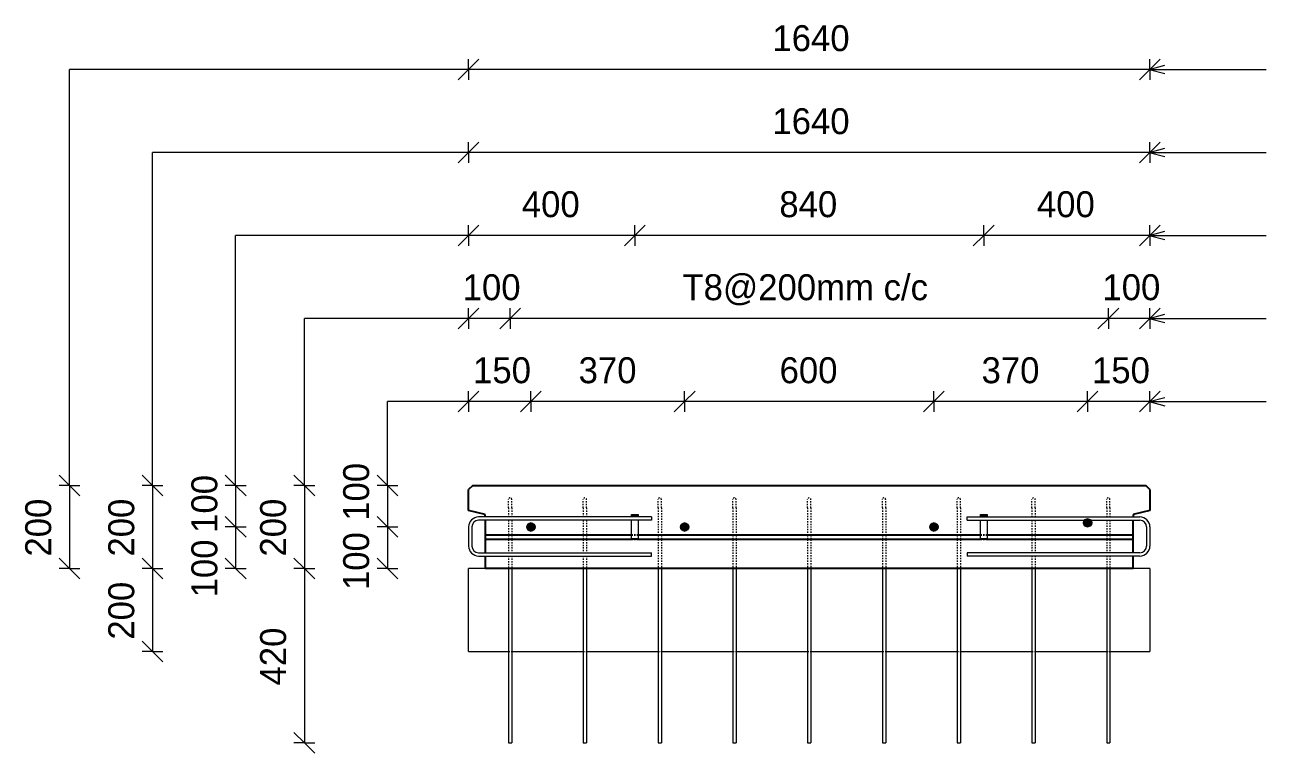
# Model space of a CAD drawing. Header units: millimetres. Extents: x -8857 to 4375, y 1067 to 18539.
# Drawn here: x -5454 to -2466, y 12469 to 14224 of the extents above; entities that cross this region are included whole.
import ezdxf

# ---------------------------------------------------------------- set-up
doc = ezdxf.new("R2010")
doc.units = ezdxf.units.MM
doc.linetypes.add('Dash', pattern=[6.36, 3.18, -3.18])
for name, color, linetype, lineweight in [('A-ANNO-DIMS', 211, 'Continuous', 9), ('A-ANNO-DIMS-25', 211, 'Continuous', 9), ('A-DETL-THIN', 151, 'Continuous', 18), ('A-GENM', 13, 'Continuous', 18), ('A-WALL', 113, 'Continuous', 25), ('A-WALL-HDLN', 110, 'Dash', 25), ('G-ANNO-TEXT', 231, 'Continuous', 9), ('S-BEAM', 12, 'Continuous', 18), ('S-BEAM-HDLN', 1, 'Dash', 18), ('S-RBAR', 171, 'Continuous', 18)]:
    doc.layers.add(name, color=color, linetype=linetype, lineweight=lineweight)
doc.styles.add('Nirmala UI Semilight', font='NirmalaS.ttf', dxfattribs={"height": 62.5})
doc.dimstyles.new('Arrow_Filled_-_2_5_NI_UI', dxfattribs={"dimscale": 304.8, "dimtxt": 65.460247, "dimasz": 0.164042, "dimexe": 0.082021, "dimexo": 0.0625, "dimgap": 0.082021, "dimtad": 1, "dimdec": 4, "dimzin": 0, "dimdsep": 46, "dimtxsty": 'Nirmala UI Semilight', "dimblk1": 'OBLIQUE', "dimblk2": 'OBLIQUE', "dimsah": 1, "dimcen": 0.09, "dimazin": 0, "dimtfac": 1, "dimtdec": 4, "dimtix": 1, "dimtmove": 0, "dimatfit": 3, "dimfxl": 0.082021, "dimfxlon": 1, "dimtvp": 1, "dimtolj": 1, "dimtzin": 0, "dimarcsym": 2})
doc.dimstyles.new('Arrow_Filled_-_2_5_NI_UI_1', dxfattribs={"dimscale": 304.8, "dimtxt": 65.460247, "dimasz": 0.164042, "dimexe": 0.082021, "dimexo": 0.0625, "dimgap": 0.082021, "dimtad": 1, "dimdec": 4, "dimzin": 0, "dimdsep": 46, "dimtxsty": 'Nirmala UI Semilight', "dimblk1": 'OBLIQUE', "dimblk2": 'OBLIQUE', "dimsah": 1, "dimcen": 0.09, "dimazin": 0, "dimtfac": 1, "dimtdec": 4, "dimtix": 1, "dimtmove": 2, "dimatfit": 3, "dimfxl": 0.082021, "dimfxlon": 1, "dimtvp": 1, "dimtolj": 1, "dimtzin": 0, "dimarcsym": 2})

# ---------------------------------------------------------------- blocks, each defined once
blk = doc.blocks.new('RR spread anchor face based - RR-SA-7_5-260-1726841-Elevation Top1')
at = {"layer": 'A-GENM'}
for p, q in [((-7973.4, 13041.4), (-7973.4, 13043.9)), ((-7973.4, 13043.9), (-7957.4, 13043.9)), ((-7973.4, 13037.9), (-7973.4, 13041.4)), ((-7973.4, 13041.4), (-7957.4, 13041.4)), ((-7973.4, 12986.4), (-7973.4, 13029.9)), ((-7957.4, 13043.9), (-7957.4, 13041.4)), ((-7957.4, 13041.4), (-7957.4, 13037.9)), ((-7957.4, 13029.9), (-7957.4, 12986.4)), ((-7973.4, 12983.9), (-7973.4, 12986.4)), ((-7973.4, 12986.4), (-7957.4, 12986.4)), ((-7957.4, 12983.9), (-7973.4, 12983.9)), ((-7957.4, 12986.4), (-7957.4, 12983.9))]:
    blk.add_line(p, q, dxfattribs=at)
blk = doc.blocks.new('DIMBLOCK10-Elevation Top1')
at = {"layer": 'A-ANNO-DIMS-25'}
for p, q in [((-4385.9, 14116), (-4360.9, 14141)), ((-4385.9, 14116), (-4385.9, 14141)), ((-2745.9, 14116), (-2720.9, 14141)), ((-2745.9, 14116), (-2745.9, 14141)), ((-4385.9, 14116), (-4410.9, 14091)), ((-2745.9, 14116), (-4385.9, 14116)), ((-4385.9, 14116), (-4385.9, 14091)), ((-2745.9, 14116), (-2770.9, 14091)), ((-2745.9, 14116), (-2745.9, 14091))]:
    blk.add_line(p, q, dxfattribs=at)
at = {"layer": 'A-ANNO-DIMS-25', "color": 0, "insert": (-3654.6, 14222.6), "char_height": 62.5, "width": 212.805, "attachment_point": 1, "line_spacing_factor": 1.142579, "style": 'Nirmala UI Semilight'}
blk.add_mtext('1640', dxfattribs=at)
blk = doc.blocks.new('_Oblique')
at = {"color": 0, "linetype": 'ByBlock', "lineweight": -2}
blk.add_line((-0.5, -0.5), (0.5, 0.5), dxfattribs=at)
blk = doc.blocks.new('DIMBLOCK11-Elevation Top1')
at = {"layer": 'A-ANNO-DIMS-25'}
for p, q in [((-4385.9, 13916), (-4360.9, 13941)), ((-4385.9, 13916), (-4385.9, 13941)), ((-2745.9, 13916), (-2720.9, 13941)), ((-2745.9, 13916), (-2745.9, 13941)), ((-4385.9, 13916), (-4410.9, 13891)), ((-2745.9, 13916), (-4385.9, 13916)), ((-4385.9, 13916), (-4385.9, 13891)), ((-2745.9, 13916), (-2770.9, 13891)), ((-2745.9, 13916), (-2745.9, 13891))]:
    blk.add_line(p, q, dxfattribs=at)
at = {"layer": 'A-ANNO-DIMS-25', "color": 0, "insert": (-3654.6, 14022.6), "char_height": 62.5, "width": 212.805, "attachment_point": 1, "line_spacing_factor": 1.142579, "style": 'Nirmala UI Semilight'}
blk.add_mtext('1640', dxfattribs=at)
blk = doc.blocks.new('DIMBLOCK12-Elevation Top1')
at = {"layer": 'A-ANNO-DIMS-25'}
for p, q in [((-2895.9, 13316), (-2870.9, 13341)), ((-2895.9, 13316), (-2895.9, 13341)), ((-2745.9, 13316), (-2720.9, 13341)), ((-2745.9, 13316), (-2745.9, 13341)), ((-2895.9, 13316), (-2920.9, 13291)), ((-2745.9, 13316), (-2895.9, 13316)), ((-2895.9, 13316), (-2895.9, 13291)), ((-2745.9, 13316), (-2770.9, 13291)), ((-2745.9, 13316), (-2745.9, 13291))]:
    blk.add_line(p, q, dxfattribs=at)
at = {"layer": 'A-ANNO-DIMS-25', "color": 0, "insert": (-2885.2, 13422.6), "char_height": 62.5, "width": 154.248, "attachment_point": 1, "line_spacing_factor": 1.142579, "style": 'Nirmala UI Semilight'}
blk.add_mtext('150', dxfattribs=at)
blk = doc.blocks.new('DIMBLOCK13-Elevation Top1')
at = {"layer": 'A-ANNO-DIMS-25'}
for p, q in [((-3265.9, 13316), (-3240.9, 13341)), ((-3265.9, 13316), (-3265.9, 13341)), ((-2895.9, 13316), (-2870.9, 13341)), ((-2895.9, 13316), (-2895.9, 13341)), ((-3265.9, 13316), (-3290.9, 13291)), ((-2895.9, 13316), (-3265.9, 13316)), ((-3265.9, 13316), (-3265.9, 13291)), ((-2895.9, 13316), (-2920.9, 13291)), ((-2895.9, 13316), (-2895.9, 13291))]:
    blk.add_line(p, q, dxfattribs=at)
at = {"layer": 'A-ANNO-DIMS-25', "color": 0, "insert": (-3151.1, 13422.6), "char_height": 62.5, "width": 168.53, "attachment_point": 1, "line_spacing_factor": 1.142579, "style": 'Nirmala UI Semilight'}
blk.add_mtext('370', dxfattribs=at)
blk = doc.blocks.new('DIMBLOCK14-Elevation Top1')
at = {"layer": 'A-ANNO-DIMS-25'}
for p, q in [((-3865.9, 13316), (-3840.9, 13341)), ((-3865.9, 13316), (-3865.9, 13341)), ((-3265.9, 13316), (-3240.9, 13341)), ((-3265.9, 13316), (-3265.9, 13341)), ((-3865.9, 13316), (-3890.9, 13291)), ((-3265.9, 13316), (-3865.9, 13316)), ((-3865.9, 13316), (-3865.9, 13291)), ((-3265.9, 13316), (-3290.9, 13291)), ((-3265.9, 13316), (-3265.9, 13291))]:
    blk.add_line(p, q, dxfattribs=at)
at = {"layer": 'A-ANNO-DIMS-25', "color": 0, "insert": (-3637.3, 13422.6), "char_height": 62.5, "width": 171.387, "attachment_point": 1, "line_spacing_factor": 1.142579, "style": 'Nirmala UI Semilight'}
blk.add_mtext('600', dxfattribs=at)
blk = doc.blocks.new('DIMBLOCK15-Elevation Top1')
at = {"layer": 'A-ANNO-DIMS-25'}
for p, q in [((-4235.9, 13316), (-4210.9, 13341)), ((-4235.9, 13316), (-4235.9, 13341)), ((-3865.9, 13316), (-3840.9, 13341)), ((-3865.9, 13316), (-3865.9, 13341)), ((-4235.9, 13316), (-4260.9, 13291)), ((-3865.9, 13316), (-4235.9, 13316)), ((-4235.9, 13316), (-4235.9, 13291)), ((-3865.9, 13316), (-3890.9, 13291)), ((-3865.9, 13316), (-3865.9, 13291))]:
    blk.add_line(p, q, dxfattribs=at)
at = {"layer": 'A-ANNO-DIMS-25', "color": 0, "insert": (-4121.1, 13422.6), "char_height": 62.5, "width": 168.53, "attachment_point": 1, "line_spacing_factor": 1.142579, "style": 'Nirmala UI Semilight'}
blk.add_mtext('370', dxfattribs=at)
blk = doc.blocks.new('DIMBLOCK16-Elevation Top1')
at = {"layer": 'A-ANNO-DIMS-25'}
for p, q in [((-4385.9, 13316), (-4360.9, 13341)), ((-4385.9, 13316), (-4385.9, 13341)), ((-4235.9, 13316), (-4210.9, 13341)), ((-4235.9, 13316), (-4235.9, 13341)), ((-4385.9, 13316), (-4410.9, 13291)), ((-4235.9, 13316), (-4385.9, 13316)), ((-4385.9, 13316), (-4385.9, 13291)), ((-4235.9, 13316), (-4260.9, 13291)), ((-4235.9, 13316), (-4235.9, 13291))]:
    blk.add_line(p, q, dxfattribs=at)
at = {"layer": 'A-ANNO-DIMS-25', "color": 0, "insert": (-4375.2, 13422.6), "char_height": 62.5, "width": 154.248, "attachment_point": 1, "line_spacing_factor": 1.142579, "style": 'Nirmala UI Semilight'}
blk.add_mtext('150', dxfattribs=at)
blk = doc.blocks.new('DIMBLOCK17-Elevation Top1')
at = {"layer": 'A-ANNO-DIMS-25'}
for p, q in [((-3145.9, 13716), (-3120.9, 13741)), ((-3145.9, 13716), (-3145.9, 13741)), ((-2745.9, 13716), (-2720.9, 13741)), ((-2745.9, 13716), (-2745.9, 13741)), ((-3145.9, 13716), (-3170.9, 13691)), ((-2745.9, 13716), (-3145.9, 13716)), ((-3145.9, 13716), (-3145.9, 13691)), ((-2745.9, 13716), (-2770.9, 13691)), ((-2745.9, 13716), (-2745.9, 13691))]:
    blk.add_line(p, q, dxfattribs=at)
at = {"layer": 'A-ANNO-DIMS-25', "color": 0, "insert": (-3017.9, 13822.6), "char_height": 62.5, "width": 172.815, "attachment_point": 1, "line_spacing_factor": 1.142579, "style": 'Nirmala UI Semilight'}
blk.add_mtext('400', dxfattribs=at)
blk = doc.blocks.new('DIMBLOCK18-Elevation Top1')
at = {"layer": 'A-ANNO-DIMS-25'}
for p, q in [((-3985.9, 13716), (-3960.9, 13741)), ((-3985.9, 13716), (-3985.9, 13741)), ((-3145.9, 13716), (-3120.9, 13741)), ((-3145.9, 13716), (-3145.9, 13741)), ((-3985.9, 13716), (-4010.9, 13691)), ((-3145.9, 13716), (-3985.9, 13716)), ((-3985.9, 13716), (-3985.9, 13691)), ((-3145.9, 13716), (-3170.9, 13691)), ((-3145.9, 13716), (-3145.9, 13691))]:
    blk.add_line(p, q, dxfattribs=at)
at = {"layer": 'A-ANNO-DIMS-25', "color": 0, "insert": (-3637.9, 13822.6), "char_height": 62.5, "width": 172.815, "attachment_point": 1, "line_spacing_factor": 1.142579, "style": 'Nirmala UI Semilight'}
blk.add_mtext('840', dxfattribs=at)
blk = doc.blocks.new('DIMBLOCK19-Elevation Top1')
at = {"layer": 'A-ANNO-DIMS-25'}
for p, q in [((-4385.9, 13716), (-4360.9, 13741)), ((-4385.9, 13716), (-4385.9, 13741)), ((-3985.9, 13716), (-3960.9, 13741)), ((-3985.9, 13716), (-3985.9, 13741)), ((-4385.9, 13716), (-4410.9, 13691)), ((-3985.9, 13716), (-4385.9, 13716)), ((-4385.9, 13716), (-4385.9, 13691)), ((-3985.9, 13716), (-4010.9, 13691)), ((-3985.9, 13716), (-3985.9, 13691))]:
    blk.add_line(p, q, dxfattribs=at)
at = {"layer": 'A-ANNO-DIMS-25', "color": 0, "insert": (-4257.9, 13822.6), "char_height": 62.5, "width": 172.815, "attachment_point": 1, "line_spacing_factor": 1.142579, "style": 'Nirmala UI Semilight'}
blk.add_mtext('400', dxfattribs=at)
blk = doc.blocks.new('DIMBLOCK20-Elevation Top1')
at = {"layer": 'A-ANNO-DIMS-25'}
for p, q in [((-2845.9, 13516), (-2820.9, 13541)), ((-2845.9, 13516), (-2845.9, 13541)), ((-2745.9, 13516), (-2720.9, 13541)), ((-2745.9, 13516), (-2745.9, 13541)), ((-2845.9, 13516), (-2870.9, 13491)), ((-2745.9, 13516), (-2845.9, 13516)), ((-2845.9, 13516), (-2845.9, 13491)), ((-2745.9, 13516), (-2770.9, 13491)), ((-2745.9, 13516), (-2745.9, 13491))]:
    blk.add_line(p, q, dxfattribs=at)
at = {"layer": 'A-ANNO-DIMS-25', "color": 0, "insert": (-2860.2, 13622.6), "char_height": 62.5, "width": 154.248, "attachment_point": 1, "line_spacing_factor": 1.142579, "style": 'Nirmala UI Semilight'}
blk.add_mtext('100', dxfattribs=at)
blk = doc.blocks.new('DIMBLOCK21-Elevation Top1')
at = {"layer": 'A-ANNO-DIMS-25'}
for p, q in [((-4285.9, 13516), (-4260.9, 13541)), ((-4285.9, 13516), (-4285.9, 13541)), ((-2845.9, 13516), (-2820.9, 13541)), ((-2845.9, 13516), (-2845.9, 13541)), ((-4285.9, 13516), (-4310.9, 13491)), ((-2845.9, 13516), (-4285.9, 13516)), ((-4285.9, 13516), (-4285.9, 13491)), ((-2845.9, 13516), (-2870.9, 13491)), ((-2845.9, 13516), (-2845.9, 13491))]:
    blk.add_line(p, q, dxfattribs=at)
at = {"layer": 'A-ANNO-DIMS-25', "color": 0, "insert": (-3871.2, 13622.6), "char_height": 62.5, "width": 732.679, "attachment_point": 1, "line_spacing_factor": 1.142579, "style": 'Nirmala UI Semilight'}
blk.add_mtext('T8@200mm c/c', dxfattribs=at)
blk = doc.blocks.new('DIMBLOCK22-Elevation Top1')
at = {"layer": 'A-ANNO-DIMS-25'}
for p, q in [((-4385.9, 13516), (-4360.9, 13541)), ((-4385.9, 13516), (-4385.9, 13541)), ((-4285.9, 13516), (-4260.9, 13541)), ((-4285.9, 13516), (-4285.9, 13541)), ((-4385.9, 13516), (-4410.9, 13491)), ((-4285.9, 13516), (-4385.9, 13516)), ((-4385.9, 13516), (-4385.9, 13491)), ((-4285.9, 13516), (-4310.9, 13491)), ((-4285.9, 13516), (-4285.9, 13491))]:
    blk.add_line(p, q, dxfattribs=at)
at = {"layer": 'A-ANNO-DIMS-25', "color": 0, "insert": (-4400.2, 13622.6), "char_height": 62.5, "width": 154.248, "attachment_point": 1, "line_spacing_factor": 1.142579, "style": 'Nirmala UI Semilight'}
blk.add_mtext('100', dxfattribs=at)
blk = doc.blocks.new('DIMBLOCK23-Elevation Top1')
at = {"layer": 'A-ANNO-DIMS-25'}
for p, q in [((-5346.7, 13113.9), (-5371.7, 13138.9)), ((-5346.7, 13113.9), (-5371.7, 13113.9)), ((-5346.7, 13113.9), (-5346.7, 12913.9)), ((-5346.7, 13113.9), (-5321.7, 13088.9)), ((-5346.7, 13113.9), (-5321.7, 13113.9)), ((-5346.7, 12913.9), (-5371.7, 12938.9)), ((-5346.7, 12913.9), (-5371.7, 12913.9)), ((-5346.7, 12913.9), (-5321.7, 12888.9)), ((-5346.7, 12913.9), (-5321.7, 12913.9))]:
    blk.add_line(p, q, dxfattribs=at)
at = {"layer": 'A-ANNO-DIMS-25', "color": 0, "insert": (-5453.3, 12942.5), "char_height": 62.5, "width": 171.387, "attachment_point": 1, "rotation": 90, "line_spacing_factor": 1.142579, "style": 'Nirmala UI Semilight'}
blk.add_mtext('200', dxfattribs=at)
blk = doc.blocks.new('DIMBLOCK24-Elevation Top1')
at = {"layer": 'A-ANNO-DIMS-25'}
for p, q in [((-5146.7, 13113.9), (-5171.7, 13138.9)), ((-5146.7, 13113.9), (-5171.7, 13113.9)), ((-5146.7, 13113.9), (-5146.7, 12913.9)), ((-5146.7, 13113.9), (-5121.7, 13088.9)), ((-5146.7, 13113.9), (-5121.7, 13113.9)), ((-5146.7, 12913.9), (-5171.7, 12938.9)), ((-5146.7, 12913.9), (-5171.7, 12913.9)), ((-5146.7, 12913.9), (-5121.7, 12888.9)), ((-5146.7, 12913.9), (-5121.7, 12913.9))]:
    blk.add_line(p, q, dxfattribs=at)
at = {"layer": 'A-ANNO-DIMS-25', "color": 0, "insert": (-5253.3, 12942.5), "char_height": 62.5, "width": 171.387, "attachment_point": 1, "rotation": 90, "line_spacing_factor": 1.142579, "style": 'Nirmala UI Semilight'}
blk.add_mtext('200', dxfattribs=at)
blk = doc.blocks.new('DIMBLOCK25-Elevation Top1')
at = {"layer": 'A-ANNO-DIMS-25'}
for p, q in [((-5146.7, 12913.9), (-5171.7, 12938.9)), ((-5146.7, 12913.9), (-5171.7, 12913.9)), ((-5146.7, 12913.9), (-5146.7, 12713.8)), ((-5146.7, 12913.9), (-5121.7, 12888.9)), ((-5146.7, 12913.9), (-5121.7, 12913.9)), ((-5146.7, 12713.8), (-5171.7, 12738.8)), ((-5146.7, 12713.8), (-5171.7, 12713.8)), ((-5146.7, 12713.8), (-5121.7, 12688.8)), ((-5146.7, 12713.8), (-5121.7, 12713.8))]:
    blk.add_line(p, q, dxfattribs=at)
at = {"layer": 'A-ANNO-DIMS-25', "color": 0, "insert": (-5253.3, 12742.4), "char_height": 62.5, "width": 171.387, "attachment_point": 1, "rotation": 90, "line_spacing_factor": 1.142579, "style": 'Nirmala UI Semilight'}
blk.add_mtext('200', dxfattribs=at)
blk = doc.blocks.new('DIMBLOCK26-Elevation Top1')
at = {"layer": 'A-ANNO-DIMS-25'}
for p, q in [((-4946.7, 13113.9), (-4971.7, 13138.9)), ((-4946.7, 13113.9), (-4971.7, 13113.9)), ((-4946.7, 13113.9), (-4946.7, 13013.9)), ((-4946.7, 13113.9), (-4921.7, 13088.9)), ((-4946.7, 13113.9), (-4921.7, 13113.9)), ((-4946.7, 13013.9), (-4971.7, 13038.9)), ((-4946.7, 13013.9), (-4971.7, 13013.9)), ((-4946.7, 13013.9), (-4921.7, 12988.9)), ((-4946.7, 13013.9), (-4921.7, 13013.9))]:
    blk.add_line(p, q, dxfattribs=at)
at = {"layer": 'A-ANNO-DIMS-25', "color": 0, "insert": (-5053.3, 12999.6), "char_height": 62.5, "width": 154.248, "attachment_point": 1, "rotation": 90, "line_spacing_factor": 1.142579, "style": 'Nirmala UI Semilight'}
blk.add_mtext('100', dxfattribs=at)
blk = doc.blocks.new('DIMBLOCK27-Elevation Top1')
at = {"layer": 'A-ANNO-DIMS-25'}
for p, q in [((-4946.7, 13013.9), (-4971.7, 13038.9)), ((-4946.7, 13013.9), (-4971.7, 13013.9)), ((-4946.7, 13013.9), (-4946.7, 12913.9)), ((-4946.7, 13013.9), (-4921.7, 12988.9)), ((-4946.7, 13013.9), (-4921.7, 13013.9)), ((-4946.7, 12913.9), (-4971.7, 12938.9)), ((-4946.7, 12913.9), (-4971.7, 12913.9)), ((-4946.7, 12913.9), (-4921.7, 12888.9)), ((-4946.7, 12913.9), (-4921.7, 12913.9))]:
    blk.add_line(p, q, dxfattribs=at)
at = {"layer": 'A-ANNO-DIMS-25', "color": 0, "insert": (-5053.3, 12844.2), "char_height": 62.5, "width": 154.248, "attachment_point": 1, "rotation": 90, "line_spacing_factor": 1.142579, "style": 'Nirmala UI Semilight'}
blk.add_mtext('100', dxfattribs=at)
blk = doc.blocks.new('DIMBLOCK28-Elevation Top1')
at = {"layer": 'A-ANNO-DIMS-25'}
for p, q in [((-4781.3, 13113.9), (-4806.3, 13138.9)), ((-4781.3, 13113.9), (-4806.3, 13113.9)), ((-4781.3, 13113.9), (-4781.3, 12913.9)), ((-4781.3, 13113.9), (-4756.3, 13088.9)), ((-4781.3, 13113.9), (-4756.3, 13113.9)), ((-4781.3, 12913.9), (-4806.3, 12938.9)), ((-4781.3, 12913.9), (-4806.3, 12913.9)), ((-4781.3, 12913.9), (-4756.3, 12888.9)), ((-4781.3, 12913.9), (-4756.3, 12913.9))]:
    blk.add_line(p, q, dxfattribs=at)
at = {"layer": 'A-ANNO-DIMS-25', "color": 0, "insert": (-4887.9, 12942.5), "char_height": 62.5, "width": 171.387, "attachment_point": 1, "rotation": 90, "line_spacing_factor": 1.142579, "style": 'Nirmala UI Semilight'}
blk.add_mtext('200', dxfattribs=at)
blk = doc.blocks.new('DIMBLOCK29-Elevation Top1')
at = {"layer": 'A-ANNO-DIMS-25'}
for p, q in [((-4781.3, 12913.9), (-4806.3, 12938.9)), ((-4781.3, 12913.9), (-4806.3, 12913.9)), ((-4781.3, 12913.9), (-4781.3, 12493.9)), ((-4781.3, 12913.9), (-4756.3, 12888.9)), ((-4781.3, 12913.9), (-4756.3, 12913.9)), ((-4781.3, 12493.9), (-4806.3, 12518.9)), ((-4781.3, 12493.9), (-4806.3, 12493.9)), ((-4781.3, 12493.9), (-4756.3, 12468.9)), ((-4781.3, 12493.9), (-4756.3, 12493.9))]:
    blk.add_line(p, q, dxfattribs=at)
at = {"layer": 'A-ANNO-DIMS-25', "color": 0, "insert": (-4887.9, 12631.9), "char_height": 62.5, "width": 172.815, "attachment_point": 1, "rotation": 90, "line_spacing_factor": 1.142579, "style": 'Nirmala UI Semilight'}
blk.add_mtext('420', dxfattribs=at)
blk = doc.blocks.new('DIMBLOCK30-Elevation Top1')
at = {"layer": 'A-ANNO-DIMS-25'}
for p, q in [((-4581.3, 13113.9), (-4606.3, 13138.9)), ((-4581.3, 13113.9), (-4606.3, 13113.9)), ((-4581.3, 13113.9), (-4581.3, 13013.9)), ((-4581.3, 13113.9), (-4556.3, 13088.9)), ((-4581.3, 13113.9), (-4556.3, 13113.9)), ((-4581.3, 13013.9), (-4606.3, 13038.9)), ((-4581.3, 13013.9), (-4606.3, 13013.9)), ((-4581.3, 13013.9), (-4556.3, 12988.9)), ((-4581.3, 13013.9), (-4556.3, 13013.9))]:
    blk.add_line(p, q, dxfattribs=at)
at = {"layer": 'A-ANNO-DIMS-25', "color": 0, "insert": (-4687.9, 13028.7), "char_height": 62.5, "width": 154.248, "attachment_point": 1, "rotation": 90, "line_spacing_factor": 1.142579, "style": 'Nirmala UI Semilight'}
blk.add_mtext('100', dxfattribs=at)
blk = doc.blocks.new('DIMBLOCK31-Elevation Top1')
at = {"layer": 'A-ANNO-DIMS-25'}
for p, q in [((-4581.3, 13013.9), (-4606.3, 13038.9)), ((-4581.3, 13013.9), (-4606.3, 13013.9)), ((-4581.3, 13013.9), (-4581.3, 12913.9)), ((-4581.3, 13013.9), (-4556.3, 12988.9)), ((-4581.3, 13013.9), (-4556.3, 13013.9)), ((-4581.3, 12913.9), (-4606.3, 12938.9)), ((-4581.3, 12913.9), (-4606.3, 12913.9)), ((-4581.3, 12913.9), (-4556.3, 12888.9)), ((-4581.3, 12913.9), (-4556.3, 12913.9))]:
    blk.add_line(p, q, dxfattribs=at)
at = {"layer": 'A-ANNO-DIMS-25', "color": 0, "insert": (-4687.9, 12861.9), "char_height": 62.5, "width": 154.248, "attachment_point": 1, "rotation": 90, "line_spacing_factor": 1.142579, "style": 'Nirmala UI Semilight'}
blk.add_mtext('100', dxfattribs=at)

msp = doc.modelspace()

# ---------------------------------------------------------------- hatches: boundary and pattern name
at = {"layer": 'S-RBAR'}
h = msp.add_hatch(color=256, dxfattribs=at)
edge = h.paths.add_edge_path()
edge.add_arc((-2895.90899, 13023.80383), 10, 0, 360)
for points in [[(-2895.90899, 13013.80383), (-2888.83792, 13016.73276), (-2885.90899, 13023.80383), (-2888.83792, 13030.8749), (-2895.90899, 13033.80383), (-2902.98006, 13030.8749), (-2905.90899, 13023.80383), (-2902.98006, 13016.73276)], [(-4235.90899, 13003.80383), (-4228.83792, 13006.73276), (-4225.90899, 13013.80383), (-4228.83792, 13020.8749), (-4235.90899, 13023.80383), (-4242.98006, 13020.8749), (-4245.90899, 13013.80383), (-4242.98006, 13006.73276)], [(-3865.90899, 13003.8631), (-3858.83792, 13006.79204), (-3855.90899, 13013.8631), (-3858.83792, 13020.93417), (-3865.90899, 13023.8631), (-3872.98006, 13020.93417), (-3875.90899, 13013.8631), (-3872.98006, 13006.79204)], [(-3265.90899, 13003.8631), (-3258.83792, 13006.79204), (-3255.90899, 13013.8631), (-3258.83792, 13020.93417), (-3265.90899, 13023.8631), (-3272.98006, 13020.93417), (-3275.90899, 13013.8631), (-3272.98006, 13006.79204)]]:
    msp.add_hatch(color=256, dxfattribs=at).paths.add_polyline_path(points)
h = msp.add_hatch(color=256, dxfattribs=at)
edge = h.paths.add_edge_path()
edge.add_arc((-4235.90899, 13013.80383), 10, 0, 360)
h = msp.add_hatch(color=256, dxfattribs=at)
edge = h.paths.add_edge_path()
edge.add_arc((-3865.90899, 13013.8631), 10, 0, 360)
h = msp.add_hatch(color=256, dxfattribs=at)
edge = h.paths.add_edge_path()
edge.add_arc((-3265.90899, 13013.8631), 10, 0, 360)

# ---------------------------------------------------------------- linework, layer by layer
at = {"layer": 'A-DETL-THIN'}
for p, q in [((-5346.74176, 13113.8631), (-5346.74176, 14116.04126)), ((-4385.90899, 14116.04126), (-5346.74176, 14116.04126)), ((-5146.74176, 13113.8631), (-5146.74176, 13916.04126)), ((-4385.90899, 13916.04126), (-5146.74176, 13916.04126)), ((-4946.74176, 13113.8631), (-4946.74176, 13716.04126)), ((-4385.90899, 13716.04126), (-4946.74176, 13716.04126)), ((-4781.32312, 13113.8631), (-4781.32312, 13516.04126)), ((-4385.90899, 13516.04126), (-4781.32312, 13516.04126)), ((-4581.32312, 13113.8631), (-4581.32312, 13316.04126)), ((-4385.90899, 13316.04126), (-4581.32312, 13316.04126)), ((-4289.90899, 12493.8631), (-4281.90899, 12493.8631))]:
    msp.add_line(p, q, dxfattribs=at)
at = {"layer": 'A-WALL'}
for p, q in [((-4375.90641, 13113.8631), (-4385.90899, 13103.86052)), ((-4385.90899, 13053.80383), (-4385.90899, 13103.86052)), ((-4375.90641, 13113.8631), (-2755.91157, 13113.8631)), ((-2745.90899, 13103.86052), (-2755.91157, 13113.8631)), ((-2745.90899, 13103.86052), (-2745.90899, 13053.8631)), ((-4345.90899, 13043.80383), (-4385.90899, 13053.80383)), ((-4345.90899, 13037.8631), (-4345.90899, 13043.80383)), ((-4345.90899, 13029.8631), (-4345.90899, 12951.8631)), ((-2745.90899, 13053.8631), (-2785.90899, 13043.8631)), ((-2785.90899, 13043.8631), (-2785.90899, 13037.8631)), ((-2785.90899, 12951.8631), (-2785.90899, 13029.8631)), ((-3993.90899, 12993.9235), (-4345.90899, 12993.9235)), ((-3993.90899, 12983.9235), (-4345.90899, 12983.9235)), ((-3153.90899, 12993.9235), (-3977.90899, 12993.9235)), ((-3153.90899, 12983.9235), (-3977.90899, 12983.9235)), ((-2785.90899, 12993.9235), (-3137.90899, 12993.9235)), ((-2785.90899, 12983.9235), (-3137.90899, 12983.9235)), ((-4345.90899, 12943.8631), (-4345.90899, 12913.8631)), ((-2785.90899, 12913.8631), (-2785.90899, 12943.8631)), ((-2785.90899, 12913.8631), (-4345.90899, 12913.8631))]:
    msp.add_line(p, q, dxfattribs=at)
at = {"layer": 'A-WALL-HDLN'}
for p, q in [((-3977.9586, 12993.9235), (-3993.85938, 12993.9235)), ((-3977.9586, 12983.9235), (-3993.85938, 12983.9235)), ((-3137.9586, 12993.9235), (-3153.85938, 12993.9235)), ((-3137.9586, 12983.9235), (-3153.85938, 12983.9235))]:
    msp.add_line(p, q, dxfattribs=at)
at = {"layer": 'G-ANNO-TEXT', "color": 10}
for p, q in [((-2747.27247, 14116.056), (-2709.77247, 14126.10409)), ((-2747.27247, 14116.056), (-2709.77247, 14106.0079)), ((-2747.27247, 14116.056), (-2465.93627, 14116.056)), ((-2747.27247, 13916.056), (-2709.77247, 13926.10409)), ((-2747.27247, 13916.056), (-2709.77247, 13906.0079)), ((-2747.27247, 13916.056), (-2465.93627, 13916.056)), ((-2747.27247, 13716.056), (-2709.77247, 13726.10409)), ((-2747.27247, 13716.056), (-2709.77247, 13706.0079)), ((-2747.27247, 13716.056), (-2465.93627, 13716.056)), ((-2747.27247, 13516.056), (-2709.77247, 13526.10409)), ((-2747.27247, 13516.056), (-2709.77247, 13506.0079)), ((-2747.27247, 13516.056), (-2465.93627, 13516.056)), ((-2747.27247, 13316.056), (-2709.77247, 13326.10409)), ((-2747.27247, 13316.056), (-2709.77247, 13306.0079)), ((-2747.27247, 13316.056), (-2465.93627, 13316.056))]:
    msp.add_line(p, q, dxfattribs=at)
at = {"layer": 'S-BEAM'}
for p, q in [((-4385.9846, 12713.80383), (-4385.9846, 12913.80383)), ((-4289.90899, 12913.80383), (-4385.9846, 12913.80383)), ((-4109.90899, 12913.80383), (-4281.90899, 12913.80383)), ((-3929.90899, 12913.80383), (-4101.90899, 12913.80383)), ((-3749.90899, 12913.80383), (-3921.90899, 12913.80383)), ((-3569.90899, 12913.80383), (-3741.90899, 12913.80383)), ((-3389.90899, 12913.80383), (-3561.90899, 12913.80383)), ((-3209.90899, 12913.80383), (-3381.90899, 12913.80383)), ((-3029.90899, 12913.80383), (-3201.90899, 12913.80383)), ((-2849.90899, 12913.80383), (-3021.90899, 12913.80383)), ((-2745.79911, 12913.80383), (-2841.90899, 12913.80383)), ((-2745.79911, 12913.80383), (-2745.79911, 12713.80383)), ((-4385.9846, 12713.80383), (-4289.90899, 12713.80383)), ((-4281.90899, 12713.80383), (-4109.90899, 12713.80383)), ((-4101.90899, 12713.80383), (-3929.90899, 12713.80383)), ((-3921.90899, 12713.80383), (-3749.90899, 12713.80383)), ((-3741.90899, 12713.80383), (-3569.90899, 12713.80383)), ((-3561.90899, 12713.80383), (-3389.90899, 12713.80383)), ((-3381.90899, 12713.80383), (-3209.90899, 12713.80383)), ((-3201.90899, 12713.80383), (-3029.90899, 12713.80383)), ((-3021.90899, 12713.80383), (-2849.90899, 12713.80383)), ((-2841.90899, 12713.80383), (-2745.79911, 12713.80383))]:
    msp.add_line(p, q, dxfattribs=at)
at = {"layer": 'S-BEAM-HDLN'}
for p, q in [((-4281.9586, 12913.80383), (-4289.85938, 12913.80383)), ((-4101.9586, 12913.80383), (-4109.85938, 12913.80383)), ((-3921.9586, 12913.80383), (-3929.85938, 12913.80383)), ((-3741.9586, 12913.80383), (-3749.85938, 12913.80383)), ((-3561.9586, 12913.80383), (-3569.85938, 12913.80383)), ((-3381.9586, 12913.80383), (-3389.85938, 12913.80383)), ((-3201.9586, 12913.80383), (-3209.85938, 12913.80383)), ((-3021.9586, 12913.80383), (-3029.85938, 12913.80383)), ((-2841.9586, 12913.80383), (-2849.85938, 12913.80383)), ((-4289.85938, 12713.80383), (-4281.9586, 12713.80383)), ((-4109.85938, 12713.80383), (-4101.9586, 12713.80383)), ((-3929.85938, 12713.80383), (-3921.9586, 12713.80383)), ((-3749.85938, 12713.80383), (-3741.9586, 12713.80383)), ((-3569.85938, 12713.80383), (-3561.9586, 12713.80383)), ((-3389.85938, 12713.80383), (-3381.9586, 12713.80383)), ((-3209.85938, 12713.80383), (-3201.9586, 12713.80383)), ((-3029.85938, 12713.80383), (-3021.9586, 12713.80383)), ((-2849.85938, 12713.80383), (-2841.9586, 12713.80383))]:
    msp.add_line(p, q, dxfattribs=at)
at = {"layer": 'S-RBAR', "linetype": 'Dash'}
for p, q in [((-4289.90899, 13059.8631), (-4289.90899, 13079.8631)), ((-4289.90899, 13059.8631), (-4289.90899, 13037.8631)), ((-4281.90899, 13059.8631), (-4281.90899, 13079.8631)), ((-4281.90899, 13059.8631), (-4281.90899, 13037.8631)), ((-4109.90899, 13059.8631), (-4109.90899, 13079.8631)), ((-4109.90899, 13059.8631), (-4109.90899, 13037.8631)), ((-4101.90899, 13059.8631), (-4101.90899, 13079.8631)), ((-4101.90899, 13059.8631), (-4101.90899, 13037.8631)), ((-3929.90899, 13059.8631), (-3929.90899, 13079.8631)), ((-3929.90899, 13059.8631), (-3929.90899, 12993.97311)), ((-3921.90899, 13059.8631), (-3921.90899, 13079.8631)), ((-3921.90899, 13059.8631), (-3921.90899, 12993.97311)), ((-3749.90899, 13059.8631), (-3749.90899, 13079.8631)), ((-3749.90899, 13059.8631), (-3749.90899, 12993.97311)), ((-3741.90899, 13059.8631), (-3741.90899, 13079.8631)), ((-3741.90899, 13059.8631), (-3741.90899, 12993.97311)), ((-3569.90899, 13059.8631), (-3569.90899, 13079.8631)), ((-3569.90899, 13059.8631), (-3569.90899, 12993.97311)), ((-3561.90899, 13059.8631), (-3561.90899, 13079.8631)), ((-3561.90899, 13059.8631), (-3561.90899, 12993.97311)), ((-3389.90899, 13059.8631), (-3389.90899, 13079.8631)), ((-3389.90899, 13059.8631), (-3389.90899, 12993.97311)), ((-3381.90899, 13059.8631), (-3381.90899, 13079.8631)), ((-3381.90899, 13059.8631), (-3381.90899, 12993.97311)), ((-3209.90899, 13059.8631), (-3209.90899, 13079.8631)), ((-3209.90899, 13059.8631), (-3209.90899, 12993.97311)), ((-3201.90899, 13059.8631), (-3201.90899, 13079.8631)), ((-3201.90899, 13059.8631), (-3201.90899, 12993.97311)), ((-3029.90899, 13059.8631), (-3029.90899, 13079.8631)), ((-3029.90899, 13059.8631), (-3029.90899, 13037.8631)), ((-3021.90899, 13059.8631), (-3021.90899, 13079.8631)), ((-3021.90899, 13059.8631), (-3021.90899, 13037.8631)), ((-2849.90899, 13059.8631), (-2849.90899, 13079.8631)), ((-2849.90899, 13059.8631), (-2849.90899, 13037.8631)), ((-2841.90899, 13059.8631), (-2841.90899, 13079.8631)), ((-2841.90899, 13059.8631), (-2841.90899, 13037.8631)), ((-4289.90899, 13029.8631), (-4289.90899, 12993.97311)), ((-4281.90899, 13029.8631), (-4281.90899, 12993.97311)), ((-4109.90899, 13029.8631), (-4109.90899, 12993.97311)), ((-4101.90899, 13029.8631), (-4101.90899, 12993.97311)), ((-3029.90899, 13029.8631), (-3029.90899, 12993.97311)), ((-3021.90899, 13029.8631), (-3021.90899, 12993.97311)), ((-2849.90899, 13029.8631), (-2849.90899, 12993.97311)), ((-2841.90899, 13029.8631), (-2841.90899, 12993.97311)), ((-4289.90899, 12993.87389), (-4289.90899, 12983.97311)), ((-4289.90899, 12983.87389), (-4289.90899, 12951.8631)), ((-4281.90899, 12993.87389), (-4281.90899, 12983.97311)), ((-4281.90899, 12983.87389), (-4281.90899, 12951.8631)), ((-4109.90899, 12993.87389), (-4109.90899, 12983.97311)), ((-4109.90899, 12983.87389), (-4109.90899, 12951.8631)), ((-4101.90899, 12993.87389), (-4101.90899, 12983.97311)), ((-4101.90899, 12983.87389), (-4101.90899, 12951.8631)), ((-3929.90899, 12993.87389), (-3929.90899, 12983.97311)), ((-3929.90899, 12983.87389), (-3929.90899, 12913.91271)), ((-3921.90899, 12993.87389), (-3921.90899, 12983.97311)), ((-3921.90899, 12983.87389), (-3921.90899, 12913.91271)), ((-3749.90899, 12993.87389), (-3749.90899, 12983.97311)), ((-3749.90899, 12983.87389), (-3749.90899, 12913.91271)), ((-3741.90899, 12993.87389), (-3741.90899, 12983.97311)), ((-3741.90899, 12983.87389), (-3741.90899, 12913.91271)), ((-3569.90899, 12993.87389), (-3569.90899, 12983.97311)), ((-3569.90899, 12983.87389), (-3569.90899, 12913.91271)), ((-3561.90899, 12993.87389), (-3561.90899, 12983.97311)), ((-3561.90899, 12983.87389), (-3561.90899, 12913.91271)), ((-3389.90899, 12993.87389), (-3389.90899, 12983.97311)), ((-3389.90899, 12983.87389), (-3389.90899, 12913.91271)), ((-3381.90899, 12993.87389), (-3381.90899, 12983.97311)), ((-3381.90899, 12983.87389), (-3381.90899, 12913.91271)), ((-3209.90899, 12993.87389), (-3209.90899, 12983.97311)), ((-3209.90899, 12983.87389), (-3209.90899, 12913.91271)), ((-3201.90899, 12993.87389), (-3201.90899, 12983.97311)), ((-3201.90899, 12983.87389), (-3201.90899, 12913.91271)), ((-3029.90899, 12993.87389), (-3029.90899, 12983.97311)), ((-3029.90899, 12983.87389), (-3029.90899, 12951.8631)), ((-3021.90899, 12993.87389), (-3021.90899, 12983.97311)), ((-3021.90899, 12983.87389), (-3021.90899, 12951.8631)), ((-2849.90899, 12993.87389), (-2849.90899, 12983.97311)), ((-2849.90899, 12983.87389), (-2849.90899, 12951.8631)), ((-2841.90899, 12993.87389), (-2841.90899, 12983.97311)), ((-2841.90899, 12983.87389), (-2841.90899, 12951.8631)), ((-4289.90899, 12943.8631), (-4289.90899, 12913.91271)), ((-4281.90899, 12943.8631), (-4281.90899, 12913.91271)), ((-4109.90899, 12943.8631), (-4109.90899, 12913.91271)), ((-4101.90899, 12943.8631), (-4101.90899, 12913.91271)), ((-3029.90899, 12943.8631), (-3029.90899, 12913.91271)), ((-3021.90899, 12943.8631), (-3021.90899, 12913.91271)), ((-2849.90899, 12943.8631), (-2849.90899, 12913.91271)), ((-2841.90899, 12943.8631), (-2841.90899, 12913.91271))]:
    msp.add_line(p, q, dxfattribs=at)
at = {"layer": 'S-RBAR'}
for p, q in [((-3945.90899, 13037.8631), (-4361.90899, 13037.8631)), ((-3945.90899, 13029.8631), (-4361.90899, 13029.8631)), ((-3945.90899, 13037.8631), (-3945.90899, 13029.8631)), ((-3185.90899, 13037.8631), (-2769.90899, 13037.8631)), ((-3185.90899, 13029.8631), (-3185.90899, 13037.8631)), ((-3185.90899, 13029.8631), (-2769.90899, 13029.8631)), ((-2902.98006, 13030.8749), (-2905.90899, 13023.80383)), ((-2895.90899, 13033.80383), (-2902.98006, 13030.8749)), ((-2888.83792, 13030.8749), (-2895.90899, 13033.80383)), ((-2885.90899, 13023.80383), (-2888.83792, 13030.8749)), ((-4385.90899, 13013.8631), (-4385.90899, 12967.8631)), ((-4377.90899, 13013.8631), (-4377.90899, 12967.8631)), ((-4242.98006, 13020.8749), (-4245.90899, 13013.80383)), ((-4245.90899, 13013.80383), (-4242.98006, 13006.73276)), ((-4235.90899, 13023.80383), (-4242.98006, 13020.8749)), ((-4242.98006, 13006.73276), (-4235.90899, 13003.80383)), ((-4228.83792, 13020.8749), (-4235.90899, 13023.80383)), ((-4235.90899, 13003.80383), (-4228.83792, 13006.73276)), ((-4225.90899, 13013.80383), (-4228.83792, 13020.8749)), ((-4228.83792, 13006.73276), (-4225.90899, 13013.80383)), ((-3872.98006, 13020.93417), (-3875.90899, 13013.8631)), ((-3875.90899, 13013.8631), (-3872.98006, 13006.79204)), ((-3865.90899, 13023.8631), (-3872.98006, 13020.93417)), ((-3872.98006, 13006.79204), (-3865.90899, 13003.8631)), ((-3858.83792, 13020.93417), (-3865.90899, 13023.8631)), ((-3865.90899, 13003.8631), (-3858.83792, 13006.79204)), ((-3855.90899, 13013.8631), (-3858.83792, 13020.93417)), ((-3858.83792, 13006.79204), (-3855.90899, 13013.8631)), ((-3272.98006, 13020.93417), (-3275.90899, 13013.8631)), ((-3275.90899, 13013.8631), (-3272.98006, 13006.79204)), ((-3265.90899, 13023.8631), (-3272.98006, 13020.93417)), ((-3272.98006, 13006.79204), (-3265.90899, 13003.8631)), ((-3258.83792, 13020.93417), (-3265.90899, 13023.8631)), ((-3265.90899, 13003.8631), (-3258.83792, 13006.79204)), ((-3255.90899, 13013.8631), (-3258.83792, 13020.93417)), ((-3258.83792, 13006.79204), (-3255.90899, 13013.8631)), ((-2905.90899, 13023.80383), (-2902.98006, 13016.73276)), ((-2902.98006, 13016.73276), (-2895.90899, 13013.80383)), ((-2895.90899, 13013.80383), (-2888.83792, 13016.73276)), ((-2888.83792, 13016.73276), (-2885.90899, 13023.80383)), ((-2753.90899, 13013.8631), (-2753.90899, 12967.8631)), ((-2745.90899, 13013.8631), (-2745.90899, 12967.8631)), ((-4361.90899, 12951.8631), (-3945.90899, 12951.8631)), ((-4361.90899, 12943.8631), (-3945.90899, 12943.8631)), ((-3945.90899, 12943.8631), (-3945.90899, 12951.8631)), ((-2769.90899, 12951.8631), (-3185.90899, 12951.8631)), ((-3185.90899, 12951.8631), (-3185.90899, 12943.8631)), ((-2769.90899, 12943.8631), (-3185.90899, 12943.8631)), ((-4289.90899, 12913.8631), (-4289.90899, 12493.8631)), ((-4281.90899, 12913.8631), (-4281.90899, 12493.8631)), ((-4109.90899, 12913.8631), (-4109.90899, 12493.8631)), ((-4101.90899, 12913.8631), (-4101.90899, 12493.8631)), ((-3929.90899, 12913.8631), (-3929.90899, 12493.8631)), ((-3921.90899, 12913.8631), (-3921.90899, 12493.8631)), ((-3749.90899, 12913.8631), (-3749.90899, 12493.8631)), ((-3741.90899, 12913.8631), (-3741.90899, 12493.8631)), ((-3569.90899, 12913.8631), (-3569.90899, 12493.8631)), ((-3561.90899, 12913.8631), (-3561.90899, 12493.8631)), ((-3389.90899, 12913.8631), (-3389.90899, 12493.8631)), ((-3381.90899, 12913.8631), (-3381.90899, 12493.8631)), ((-3209.90899, 12913.8631), (-3209.90899, 12493.8631)), ((-3201.90899, 12913.8631), (-3201.90899, 12493.8631)), ((-3029.90899, 12913.8631), (-3029.90899, 12493.8631)), ((-3021.90899, 12913.8631), (-3021.90899, 12493.8631)), ((-2849.90899, 12913.8631), (-2849.90899, 12493.8631)), ((-2841.90899, 12913.8631), (-2841.90899, 12493.8631)), ((-4289.90899, 12493.8631), (-4281.90899, 12493.8631)), ((-4109.90899, 12493.8631), (-4101.90899, 12493.8631)), ((-3929.90899, 12493.8631), (-3921.90899, 12493.8631)), ((-3749.90899, 12493.8631), (-3741.90899, 12493.8631)), ((-3569.90899, 12493.8631), (-3561.90899, 12493.8631)), ((-3389.90899, 12493.8631), (-3381.90899, 12493.8631)), ((-3209.90899, 12493.8631), (-3201.90899, 12493.8631)), ((-3029.90899, 12493.8631), (-3021.90899, 12493.8631)), ((-2849.90899, 12493.8631), (-2841.90899, 12493.8631))]:
    msp.add_line(p, q, dxfattribs=at)
for centre in [(-2895.90899, 13023.80383), (-4235.90899, 13013.80383), (-3865.90899, 13013.8631), (-3265.90899, 13013.8631)]:
    msp.add_circle(centre, 10, dxfattribs=at)
at = {"layer": 'S-RBAR', "linetype": 'Dash'}
for centre, start in [((-4285.90899, 13079.8631), 0), ((-4105.90899, 13079.8631), 0), ((-3925.90899, 13079.8631), 0), ((-3745.90899, 13079.8631), 0), ((-3565.90899, 13079.8631), 0), ((-3385.90899, 13079.8631), 0), ((-3205.90899, 13079.8631), 0), ((-3025.90899, 13079.8631), 360), ((-2845.90899, 13079.8631), 0)]:
    msp.add_arc(centre, 4, start, 180, dxfattribs=at)
at = {"layer": 'S-RBAR'}
for centre, radius, start, end in [((-4361.90899, 13013.8631), 24, 90, 180), ((-4361.90899, 13013.8631), 16, 90, 180), ((-2769.90899, 13013.8631), 24, 0, 90), ((-2769.90899, 13013.8631), 16, 0, 90), ((-4361.90899, 12967.8631), 24, 180, 270), ((-4361.90899, 12967.8631), 16, 180, 270), ((-2769.90899, 12967.8631), 16, 270, 0), ((-2769.90899, 12967.8631), 24, 270, 360)]:
    msp.add_arc(centre, radius, start, end, dxfattribs=at)

# ---------------------------------------------------------------- block references
at = {"layer": 'A-GENM'}
for p in [(3979.52151, 0), (4819.52151, 0)]:
    msp.add_blockref('RR spread anchor face based - RR-SA-7_5-260-1726841-Elevation Top1', p, dxfattribs=at)

# ---------------------------------------------------------------- dimensions: what is measured, and where the dimension line sits
at = {"layer": 'A-ANNO-DIMS'}
for base, p1, p2, override, picture, middle in [((-4385.90899, 14116.04126), (-2745.90899, 14091.04126), (-4385.90899, 14091.04126), {"dimpost": '<>', "dimfxl": 1640}, 'DIMBLOCK10-Elevation Top1', (-3565.90899, 14173.53341)), ((-4385.90899, 13916.04126), (-2745.90899, 13891.04126), (-4385.90899, 13891.04126), {"dimpost": '<>', "dimfxl": 1640}, 'DIMBLOCK11-Elevation Top1', (-3565.90899, 13973.53341)), ((-4385.90899, 13716.04126), (-3985.90899, 13691.04126), (-4385.90899, 13691.04126), {"dimpost": '<>', "dimfxl": 400}, 'DIMBLOCK19-Elevation Top1', (-4185.90899, 13773.33729)), ((-3985.90899, 13716.04126), (-3145.90899, 13691.04126), (-3985.90899, 13691.04126), {"dimpost": '<>', "dimfxl": 840}, 'DIMBLOCK18-Elevation Top1', (-3565.90899, 13773.33729)), ((-3145.90899, 13716.04126), (-2745.90899, 13691.04126), (-3145.90899, 13691.04126), {"dimpost": '<>', "dimfxl": 400}, 'DIMBLOCK17-Elevation Top1', (-2945.90899, 13773.33729)), ((-4385.90899, 13516.04126), (-4285.90899, 13491.04126), (-4385.90899, 13491.04126), {"dimpost": '<>', "dimfxl": 100}, 'DIMBLOCK22-Elevation Top1', (-4335.90899, 13573.51162)), ((-2845.90899, 13516.04126), (-2745.90899, 13491.04126), (-2845.90899, 13491.04126), {"dimpost": '<>', "dimfxl": 100}, 'DIMBLOCK20-Elevation Top1', (-2795.90899, 13573.51162)), ((-4385.90899, 13316.04126), (-4235.90899, 13291.04126), (-4385.90899, 13291.04126), {"dimpost": '<>', "dimfxl": 150}, 'DIMBLOCK16-Elevation Top1', (-4310.90899, 13373.51162)), ((-4235.90899, 13316.04126), (-3865.90899, 13291.04126), (-4235.90899, 13291.04126), {"dimpost": '<>', "dimfxl": 370}, 'DIMBLOCK15-Elevation Top1', (-4050.90899, 13373.35908)), ((-3865.90899, 13316.04126), (-3265.90899, 13291.04126), (-3865.90899, 13291.04126), {"dimpost": '<>', "dimfxl": 600}, 'DIMBLOCK14-Elevation Top1', (-3565.90899, 13373.35908)), ((-3265.90899, 13316.04126), (-2895.90899, 13291.04126), (-3265.90899, 13291.04126), {"dimpost": '<>', "dimfxl": 370}, 'DIMBLOCK13-Elevation Top1', (-3080.90899, 13373.35908)), ((-2895.90899, 13316.04126), (-2745.90899, 13291.04126), (-2895.90899, 13291.04126), {"dimpost": '<>', "dimfxl": 150}, 'DIMBLOCK12-Elevation Top1', (-2820.90899, 13373.51162))]:
    dim = msp.add_linear_dim(base=base, p1=p1, p2=p2, dimstyle='Arrow_Filled_-_2_5_NI_UI', override=override, dxfattribs=at)
    dim.commit()
    dim.dimension.update_dxf_attribs({"geometry": picture, "text_midpoint": middle})
dim = msp.add_linear_dim(base=(-4285.90899, 13516.04126), p1=(-2845.90899, 13491.04126), p2=(-4285.90899, 13491.04126), text='T8@200mm c/c', dimstyle='Arrow_Filled_-_2_5_NI_UI', override={"dimpost": '<>', "dimfxl": 1440}, dxfattribs=at)
dim.commit()
dim.dimension.update_dxf_attribs({"geometry": 'DIMBLOCK21-Elevation Top1', "text_midpoint": (-3565.90899, 13578.00081)})
for base, p1, p2, picture, middle in [((-4581.32312, 13013.8631), (-4556.32312, 13113.8631), (-4556.32312, 13013.8631), 'DIMBLOCK30-Elevation Top1', (-4646.19944, 13105.78236)), ((-4946.74176, 12913.8631), (-4921.74176, 13013.8631), (-4921.74176, 12913.8631), 'DIMBLOCK27-Elevation Top1', (-5011.61808, 12921.28108)), ((-4581.32312, 12913.8631), (-4556.32312, 13013.8631), (-4556.32312, 12913.8631), 'DIMBLOCK31-Elevation Top1', (-4646.19944, 12939.02203))]:
    dim = msp.add_linear_dim(base=base, p1=p1, p2=p2, angle=90, dimstyle='Arrow_Filled_-_2_5_NI_UI_1', override={"dimpost": '<>', "dimfxl": 100}, dxfattribs=at)
    dim.commit()
    dim.dimension.update_dxf_attribs({"geometry": picture, "text_midpoint": middle, "dimtype": 160, "text_rotation": 90})
for base, p1, p2, override, picture, middle in [((-4946.74176, 13013.8631), (-4921.74176, 13113.8631), (-4921.74176, 13013.8631), {"dimpost": '<>', "dimfxl": 100}, 'DIMBLOCK26-Elevation Top1', (-5004.21212, 13063.8631)), ((-5346.74176, 12913.8631), (-5321.74176, 13113.8631), (-5321.74176, 12913.8631), {"dimpost": '<>', "dimfxl": 200}, 'DIMBLOCK23-Elevation Top1', (-5404.03779, 13013.8631)), ((-5146.74176, 12913.8631), (-5121.74176, 13113.8631), (-5121.74176, 12913.8631), {"dimpost": '<>', "dimfxl": 200}, 'DIMBLOCK24-Elevation Top1', (-5204.03779, 13013.8631)), ((-4781.32312, 12913.8631), (-4756.32312, 13113.8631), (-4756.32312, 12913.8631), {"dimpost": '<>', "dimfxl": 200}, 'DIMBLOCK28-Elevation Top1', (-4838.61915, 13013.8631)), ((-5146.74176, 12713.80383), (-5121.74176, 12913.8631), (-5121.74176, 12713.80383), {"dimpost": '<>', "dimfxl": 200.059273}, 'DIMBLOCK25-Elevation Top1', (-5204.03779, 12813.83347)), ((-4781.32312, 12493.8631), (-4756.32312, 12913.8631), (-4756.32312, 12493.8631), {"dimpost": '<>', "dimfxl": 420}, 'DIMBLOCK29-Elevation Top1', (-4838.61915, 12703.8631))]:
    dim = msp.add_linear_dim(base=base, p1=p1, p2=p2, angle=90, dimstyle='Arrow_Filled_-_2_5_NI_UI', override=override, dxfattribs=at)
    dim.commit()
    dim.dimension.update_dxf_attribs({"geometry": picture, "text_midpoint": middle})

doc.saveas('drawing.dxf')
